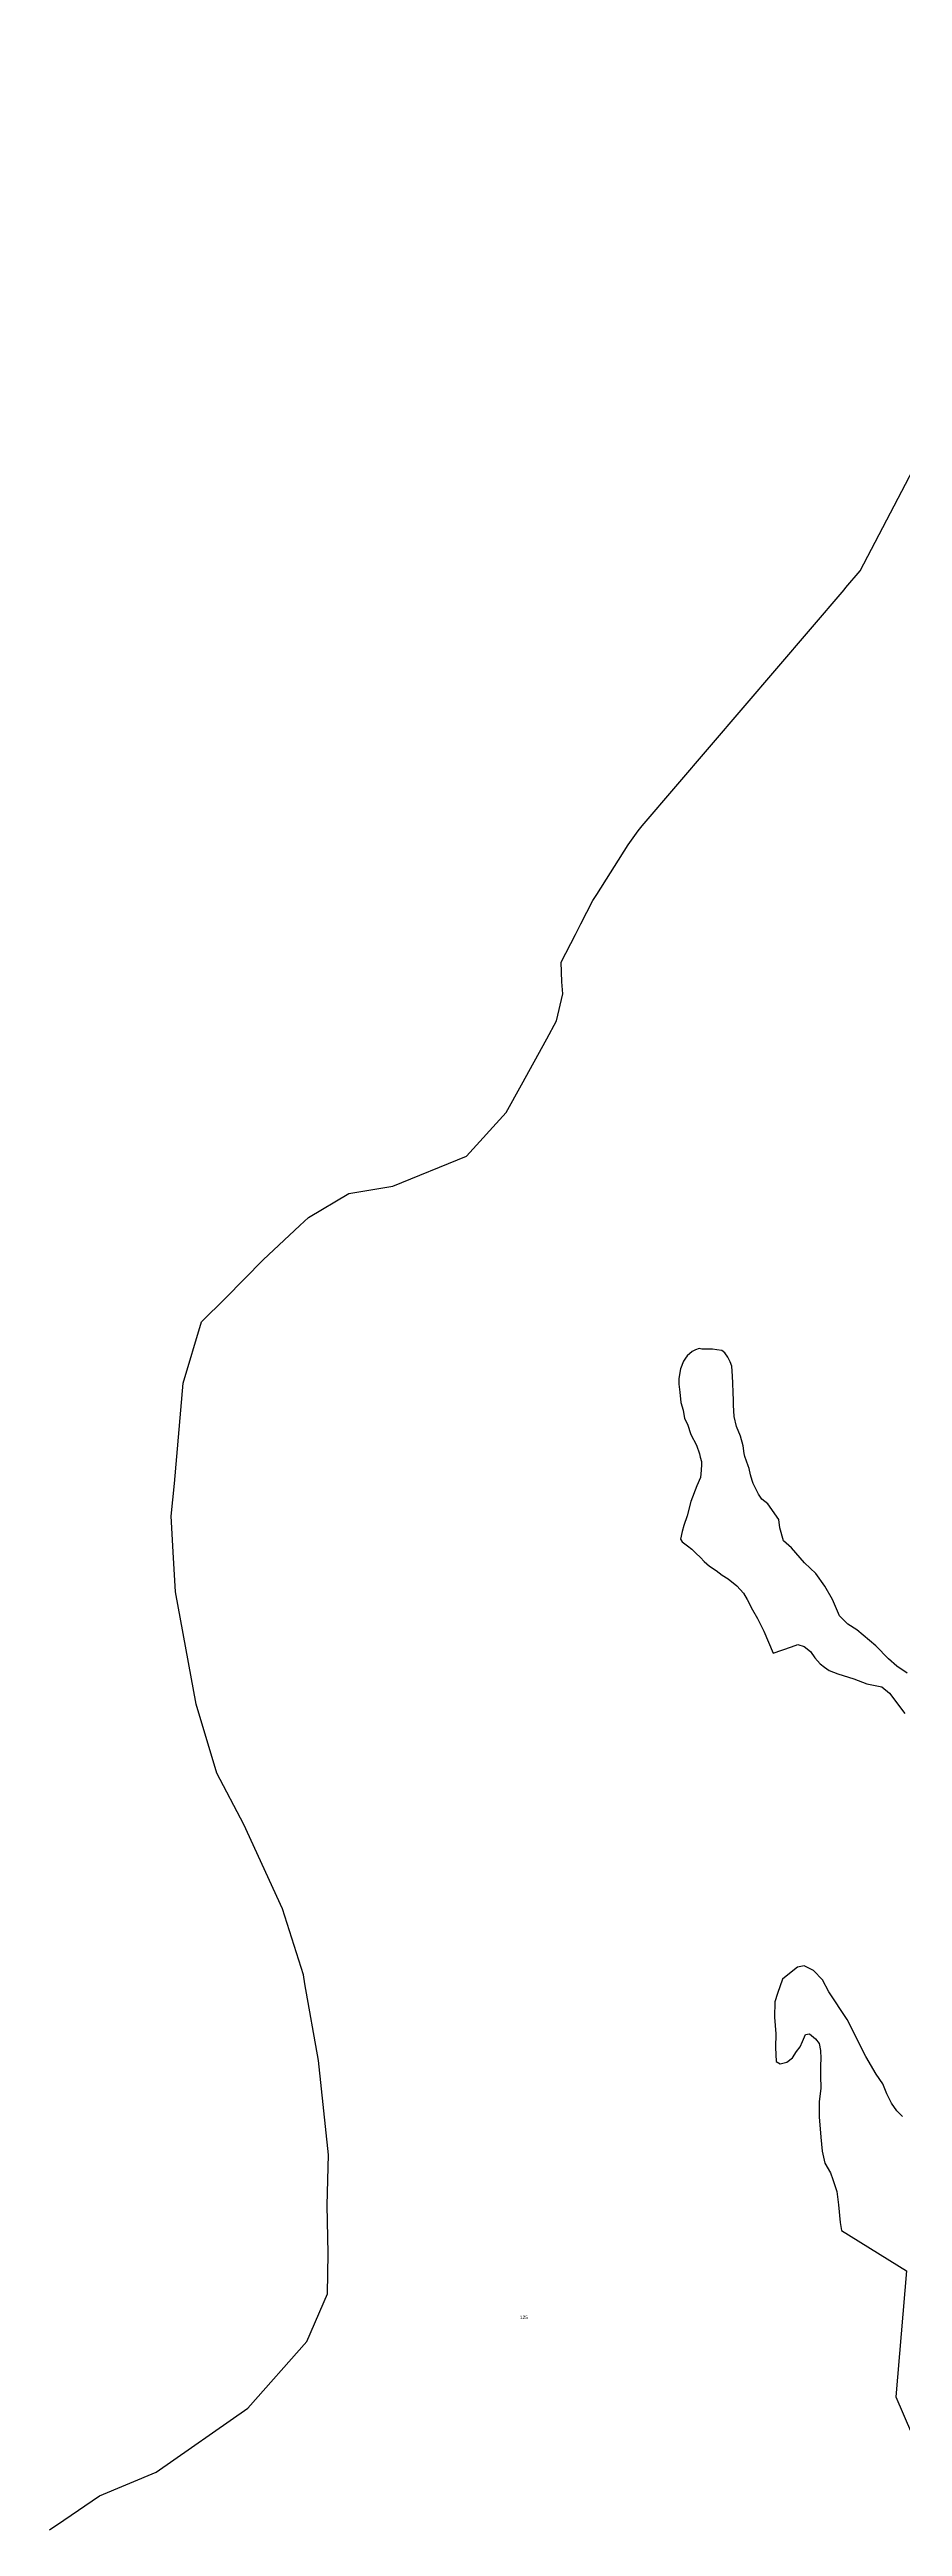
# Model space of a CAD drawing. Header units: metres. Extents: x 1082 to 7276, y 13258 to 20635.
# Drawn here: x 4586 to 5078, y 18872 to 20300 of the extents above; entities that cross this region are included whole.
import ezdxf

# ---------------------------------------------------------------- set-up
doc = ezdxf.new("R2010")
doc.units = ezdxf.units.M

msp = doc.modelspace()

# ---------------------------------------------------------------- linework, layer by layer
at = {"layer": '146'}
for points in [[(4585.88, 18870.381), (4594.11, 18875.961), (4614.76, 18889.971), (4647.41, 18903.68), (4700.21, 18940.609), (4734.18, 18978.891), (4746.17, 19006.42), (4746.59, 19029.711), (4745.99, 19057.449), (4746.65, 19086.6), (4740.98, 19140.801), (4733.16, 19185.141), (4732.28, 19190.16), (4720.18, 19228.31), (4697.87, 19276.859), (4682.36, 19306.471), (4670.39, 19346.15), (4658.58, 19411.019), (4657.43, 19430.449), (4656, 19454.539), (4657.97, 19473.381), (4662.86, 19531.18), (4673.55, 19566.59), (4687.37, 19580.25), (4709.01, 19602.279), (4730.24, 19622.119), (4735.17, 19626.711), (4758.41, 19640.4), (4766.43, 19641.74), (4783.84, 19644.67), (4826.28, 19661.971), (4849.22, 19687.109), (4857.94, 19703.17), (4872.49, 19729.57), (4878.17, 19739.881), (4881.81, 19755.551), (4881.14, 19762.42), (4880.85, 19773.869), (4889.06, 19789.76), (4892.24, 19795.9), (4899.17, 19809.31), (4901.38, 19812.779), (4919.54, 19841.31), (4925.24, 19849.519), (4927.56, 19852.25), (5043.96, 19988.42), (5045, 19989.631), (5053.22, 19999.24), (5210.47, 20299.67)], [(5080.39, 19363.99), (5074.37, 19368.119), (5069.47, 19372.25), (5062.19, 19379.891), (5051.27, 19389.029), (5046, 19392.41), (5041.35, 19397.051), (5037.33, 19406.56), (5032.93, 19414.199), (5027.65, 19421.461), (5021.12, 19427.6), (5013.71, 19436.359), (5008.94, 19440.369), (5006.93, 19447.881), (5006.29, 19452.641), (4999.9, 19461.731), (4996.51, 19464.369), (4994.62, 19467.26), (4993.23, 19469.9), (4991.6, 19473.41), (4990.97, 19475.17), (4989.95, 19478.43), (4989.19, 19481.949), (4988.69, 19483.58), (4987.68, 19486.221), (4986.8, 19488.85), (4986.42, 19490.731), (4985.78, 19495), (4984.26, 19500.65), (4981.99, 19506.301), (4980.6, 19512.07), (4980.21, 19518.6), (4980.2, 19521.359), (4980.07, 19525.869), (4979.8, 19531.141), (4979.67, 19535.289), (4979.15, 19541.06), (4978.27, 19543.44), (4976.89, 19546.211), (4975.13, 19548.59), (4973.49, 19549.971), (4970.61, 19550.35), (4968.1, 19550.731), (4965.59, 19550.859), (4963.71, 19550.869), (4961.95, 19550.869), (4960.32, 19551.119), (4958.32, 19550.369), (4956.31, 19549.5), (4953.44, 19546.859), (4952.56, 19545.609), (4951.31, 19543.859), (4949.57, 19539.471), (4948.58, 19533.949), (4948.71, 19530.69), (4949.22, 19525.92), (4949.86, 19520.141), (4951.12, 19515.631), (4952.01, 19510.859), (4953.65, 19507.471), (4955.67, 19501.69), (4958.82, 19495.41), (4960.59, 19490.391), (4960.97, 19488.51), (4961.72, 19486.131), (4961.73, 19484.24), (4961.61, 19480.981), (4961.24, 19476.84), (4959, 19472.08), (4955.51, 19462.92), (4953.39, 19454.769), (4951.53, 19449.25), (4950.66, 19445.74), (4949.66, 19441.35), (4950.67, 19439.84), (4953.68, 19437.449), (4956.07, 19435.44), (4958.46, 19433.18), (4961.22, 19430.67), (4963.23, 19428.41), (4966.37, 19425.769), (4970.14, 19423.25), (4973.66, 19420.49), (4977.05, 19418.35), (4982.2, 19414.449), (4985.97, 19410.18), (4988.11, 19406.539), (4991.13, 19400.51), (4994.03, 19395.49), (4997.68, 19388.211), (5002.99, 19375.641), (5013.53, 19379.269), (5017.29, 19380.65), (5020.93, 19379.519), (5024.57, 19376.641), (5027.08, 19373.01), (5030.22, 19369.5), (5032.73, 19367.619), (5035.24, 19365.619), (5040.26, 19363.619), (5049.54, 19360.859), (5057.07, 19357.859), (5065.6, 19356.231), (5070.12, 19352.471), (5078.91, 19340.83)], [(5077.67, 19108.57), (5074.28, 19111.83), (5071.27, 19116.211), (5068.5, 19121.721), (5066.36, 19127.35), (5062.47, 19132.99), (5056.44, 19143.26), (5045.63, 19164.42), (5035.07, 19180.44), (5031.55, 19187.33), (5026.28, 19192.84), (5020.88, 19195.35), (5017.12, 19194.6), (5012.48, 19191.09), (5008.35, 19187.84), (5005.47, 19179.449), (5004.1, 19174.69), (5003.73, 19165.93), (5004.62, 19156.16), (5004.38, 19148.4), (5004.76, 19140.381), (5007.15, 19138.881), (5010.91, 19140.01), (5014.17, 19142.391), (5016.42, 19146.019), (5018.68, 19148.769), (5020.05, 19151.9), (5021.68, 19155.91), (5024.06, 19156.279), (5027.45, 19153.279), (5029.59, 19150.769), (5030.34, 19146.641), (5030.47, 19142.131), (5030.35, 19138), (5030.36, 19132.24), (5030.49, 19124.731), (5029.62, 19117.221), (5029.63, 19108.33), (5030.53, 19096.68), (5031.29, 19088.67), (5032.93, 19081.779), (5036.19, 19076.15), (5037.45, 19072.269), (5039.84, 19065.381), (5040.73, 19057.74), (5041.74, 19047.6), (5042.35, 19042.869), (5079.98, 19019.76), (5073.7, 18947.07), (5105.08, 18874.381)]]:
    msp.add_lwpolyline(points, dxfattribs=at)

# ---------------------------------------------------------------- texts
at = {"layer": 'TEXT25'}
msp.add_text('125', height=2, dxfattribs=at).set_placement((4857.03, 18991.869))

doc.saveas('drawing.dxf')
